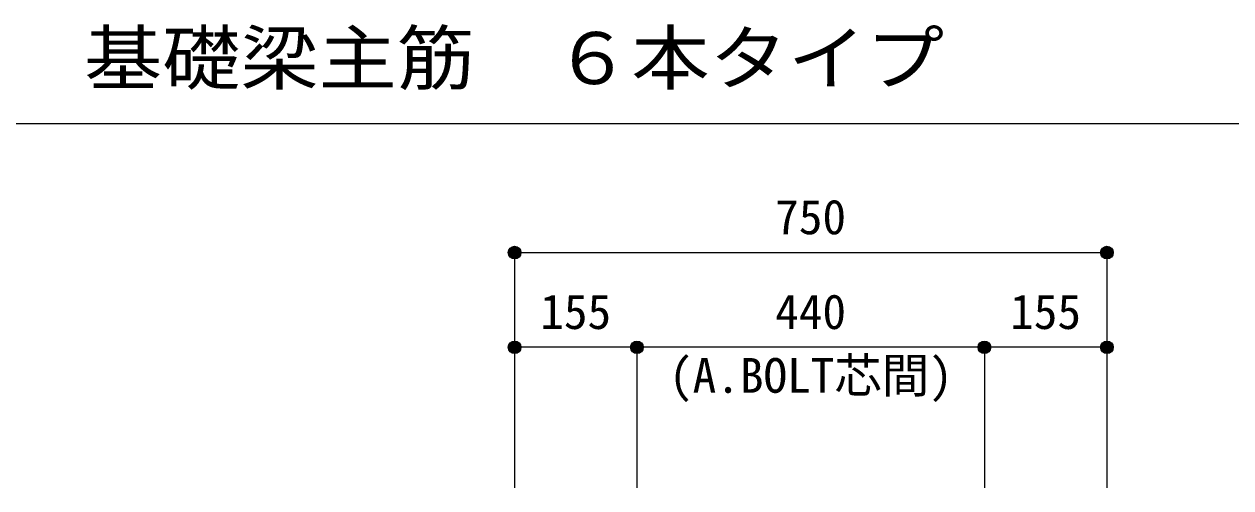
# Model space of a CAD drawing. Units: millimetres at full size, sheet at 1:20. Extents: x -3982 to 3969, y -2797 to 2801.
# Drawn here: x -628 to 900, y -610 to -22 of the extents above; entities that cross this region are included whole.
import ezdxf
from ezdxf.enums import TextEntityAlignment as Align

# ---------------------------------------------------------------- set-up
doc = ezdxf.new("R2010")
doc.units = ezdxf.units.MM
doc.header["$LTSCALE"] = 20
doc.header["$PDMODE"] = 32
doc.header["$PDSIZE"] = 10
for name, color, linetype in [('6-5_梁主筋', 7, 'Continuous'), ('6-7_文字', 7, 'Continuous'), ('6-D_寸法', 4, 'Continuous'), ('F-0_枠', 6, 'Continuous')]:
    doc.layers.add(name, color=color, linetype=linetype)
doc.styles.add('ＭＳ ゴシック', font='')
doc.styles.get('ＭＳ ゴシック').set_extended_font_data('MS Gothic')

msp = doc.modelspace()

# ---------------------------------------------------------------- linework, layer by layer
at = {"layer": '6-5_梁主筋', "color": 4}
for p, q in [((148.29, -431.65), (-6.71, -431.65)), ((-6.71, -431.65), (-6.71, -609.67)), ((588.29, -431.65), (148.29, -431.65)), ((148.29, -431.65), (148.29, -609.67)), ((743.29, -431.65), (588.29, -431.65)), ((588.29, -431.65), (588.29, -609.67)), ((743.29, -431.65), (743.29, -609.67))]:
    msp.add_line(p, q, dxfattribs=at)
at = {"layer": '6-5_梁主筋'}
for p in [(-6.71, -431.65), (148.29, -431.65), (588.29, -431.65), (743.29, -431.65)]:
    msp.add_point(p, dxfattribs=at)
at = {"layer": '6-D_寸法'}
for p, q in [((-6.71, -311.65), (-6.71, -431.65)), ((-6.71, -311.65), (743.29, -311.65)), ((-6.71, -431.65), (-6.71, -609.67)), ((-6.71, -431.65), (-6.71, -609.67)), ((-6.71, -431.65), (-6.71, -609.67)), ((743.29, -431.65), (743.29, -609.67)), ((743.29, -431.65), (743.29, -609.67))]:
    msp.add_line(p, q, dxfattribs=at)
for points in [[(-6.71, -311.65), (-6.71, -431.65), (-6.71, -609.67)], [(743.29, -311.65), (743.29, -431.65), (743.29, -609.67)]]:
    msp.add_lwpolyline(points, dxfattribs=at)
for centre, radius in [((-6.71, -311.65), 8), ((-6.71, -311.65), 7.2), ((-6.71, -311.65), 6.4), ((743.29, -311.65), 8), ((743.29, -311.65), 7.2), ((743.29, -311.65), 6.4), ((-6.71, -311.65), 5.6), ((-6.71, -311.65), 4.8), ((-6.71, -311.65), 4), ((-6.71, -311.65), 3.2), ((-6.71, -311.65), 2.4), ((-6.71, -311.65), 1.6), ((-6.71, -311.65), 0.8), ((743.29, -311.65), 5.6), ((743.29, -311.65), 4.8), ((743.29, -311.65), 4), ((743.29, -311.65), 3.2), ((743.29, -311.65), 2.4), ((743.29, -311.65), 1.6), ((743.29, -311.65), 0.8), ((-6.71, -431.65), 8), ((-6.71, -431.65), 7.2), ((-6.71, -431.65), 6.4), ((-6.71, -431.65), 5.6), ((-6.71, -431.65), 4.8), ((-6.71, -431.65), 4), ((148.29, -431.65), 8), ((148.29, -431.65), 7.2), ((148.29, -431.65), 6.4), ((148.29, -431.65), 5.6), ((148.29, -431.65), 4.8), ((148.29, -431.65), 4), ((588.29, -431.65), 8), ((588.29, -431.65), 7.2), ((588.29, -431.65), 6.4), ((588.29, -431.65), 5.6), ((588.29, -431.65), 4.8), ((588.29, -431.65), 4), ((743.29, -431.65), 8), ((743.29, -431.65), 7.2), ((743.29, -431.65), 6.4), ((743.29, -431.65), 5.6), ((743.29, -431.65), 4.8), ((743.29, -431.65), 4), ((-6.71, -431.65), 3.2), ((-6.71, -431.65), 2.4), ((-6.71, -431.65), 1.6), ((-6.71, -431.65), 0.8), ((148.29, -431.65), 3.2), ((148.29, -431.65), 2.4), ((148.29, -431.65), 1.6), ((148.29, -431.65), 0.8), ((588.29, -431.65), 3.2), ((588.29, -431.65), 2.4), ((588.29, -431.65), 1.6), ((588.29, -431.65), 0.8), ((743.29, -431.65), 3.2), ((743.29, -431.65), 2.4), ((743.29, -431.65), 1.6), ((743.29, -431.65), 0.8)]:
    msp.add_circle(centre, radius, dxfattribs=at)
at = {"layer": '6-D_寸法', "color": 7}
for p in [(-6.71, -311.65), (743.29, -311.65), (-6.71, -431.65), (148.29, -431.65), (588.29, -431.65), (743.29, -431.65)]:
    msp.add_point(p, dxfattribs=at)
at = {"layer": 'F-0_枠', "color": 2}
msp.add_line((-3981.92, -148.03), (2482.4, -148.03), dxfattribs=at)

# ---------------------------------------------------------------- texts
at = {"layer": '6-5_梁主筋', "color": 4, "style": 'ＭＳ ゴシック'}
for s, p in [('155', (25.79, -421.65)), ('440', (323.29, -421.65)), ('155', (620.79, -421.65))]:
    msp.add_text(s, height=43.99, dxfattribs=at).set_placement(p, align=Align.BOTTOM_LEFT)
at = {"layer": '6-7_文字', "color": 2, "style": 'ＭＳ ゴシック', "width": 1.1}
msp.add_text('\u3000\u3000基礎梁主筋\u3000６本タイプ', height=65.98, dxfattribs=at).set_placement((-749.76, -118.03), align=Align.BOTTOM_LEFT)
at = {"layer": '6-7_文字', "color": 4, "style": 'ＭＳ ゴシック'}
msp.add_text('(A.BOLT芯間)', height=43.99, dxfattribs=at).set_placement((188.82, -502.42), align=Align.BOTTOM_LEFT)
at = {"layer": '6-D_寸法', "style": 'ＭＳ ゴシック'}
msp.add_text('750', height=43.99, dxfattribs=at).set_placement((323.29, -301.65), align=Align.BOTTOM_LEFT)

doc.saveas('drawing.dxf')
